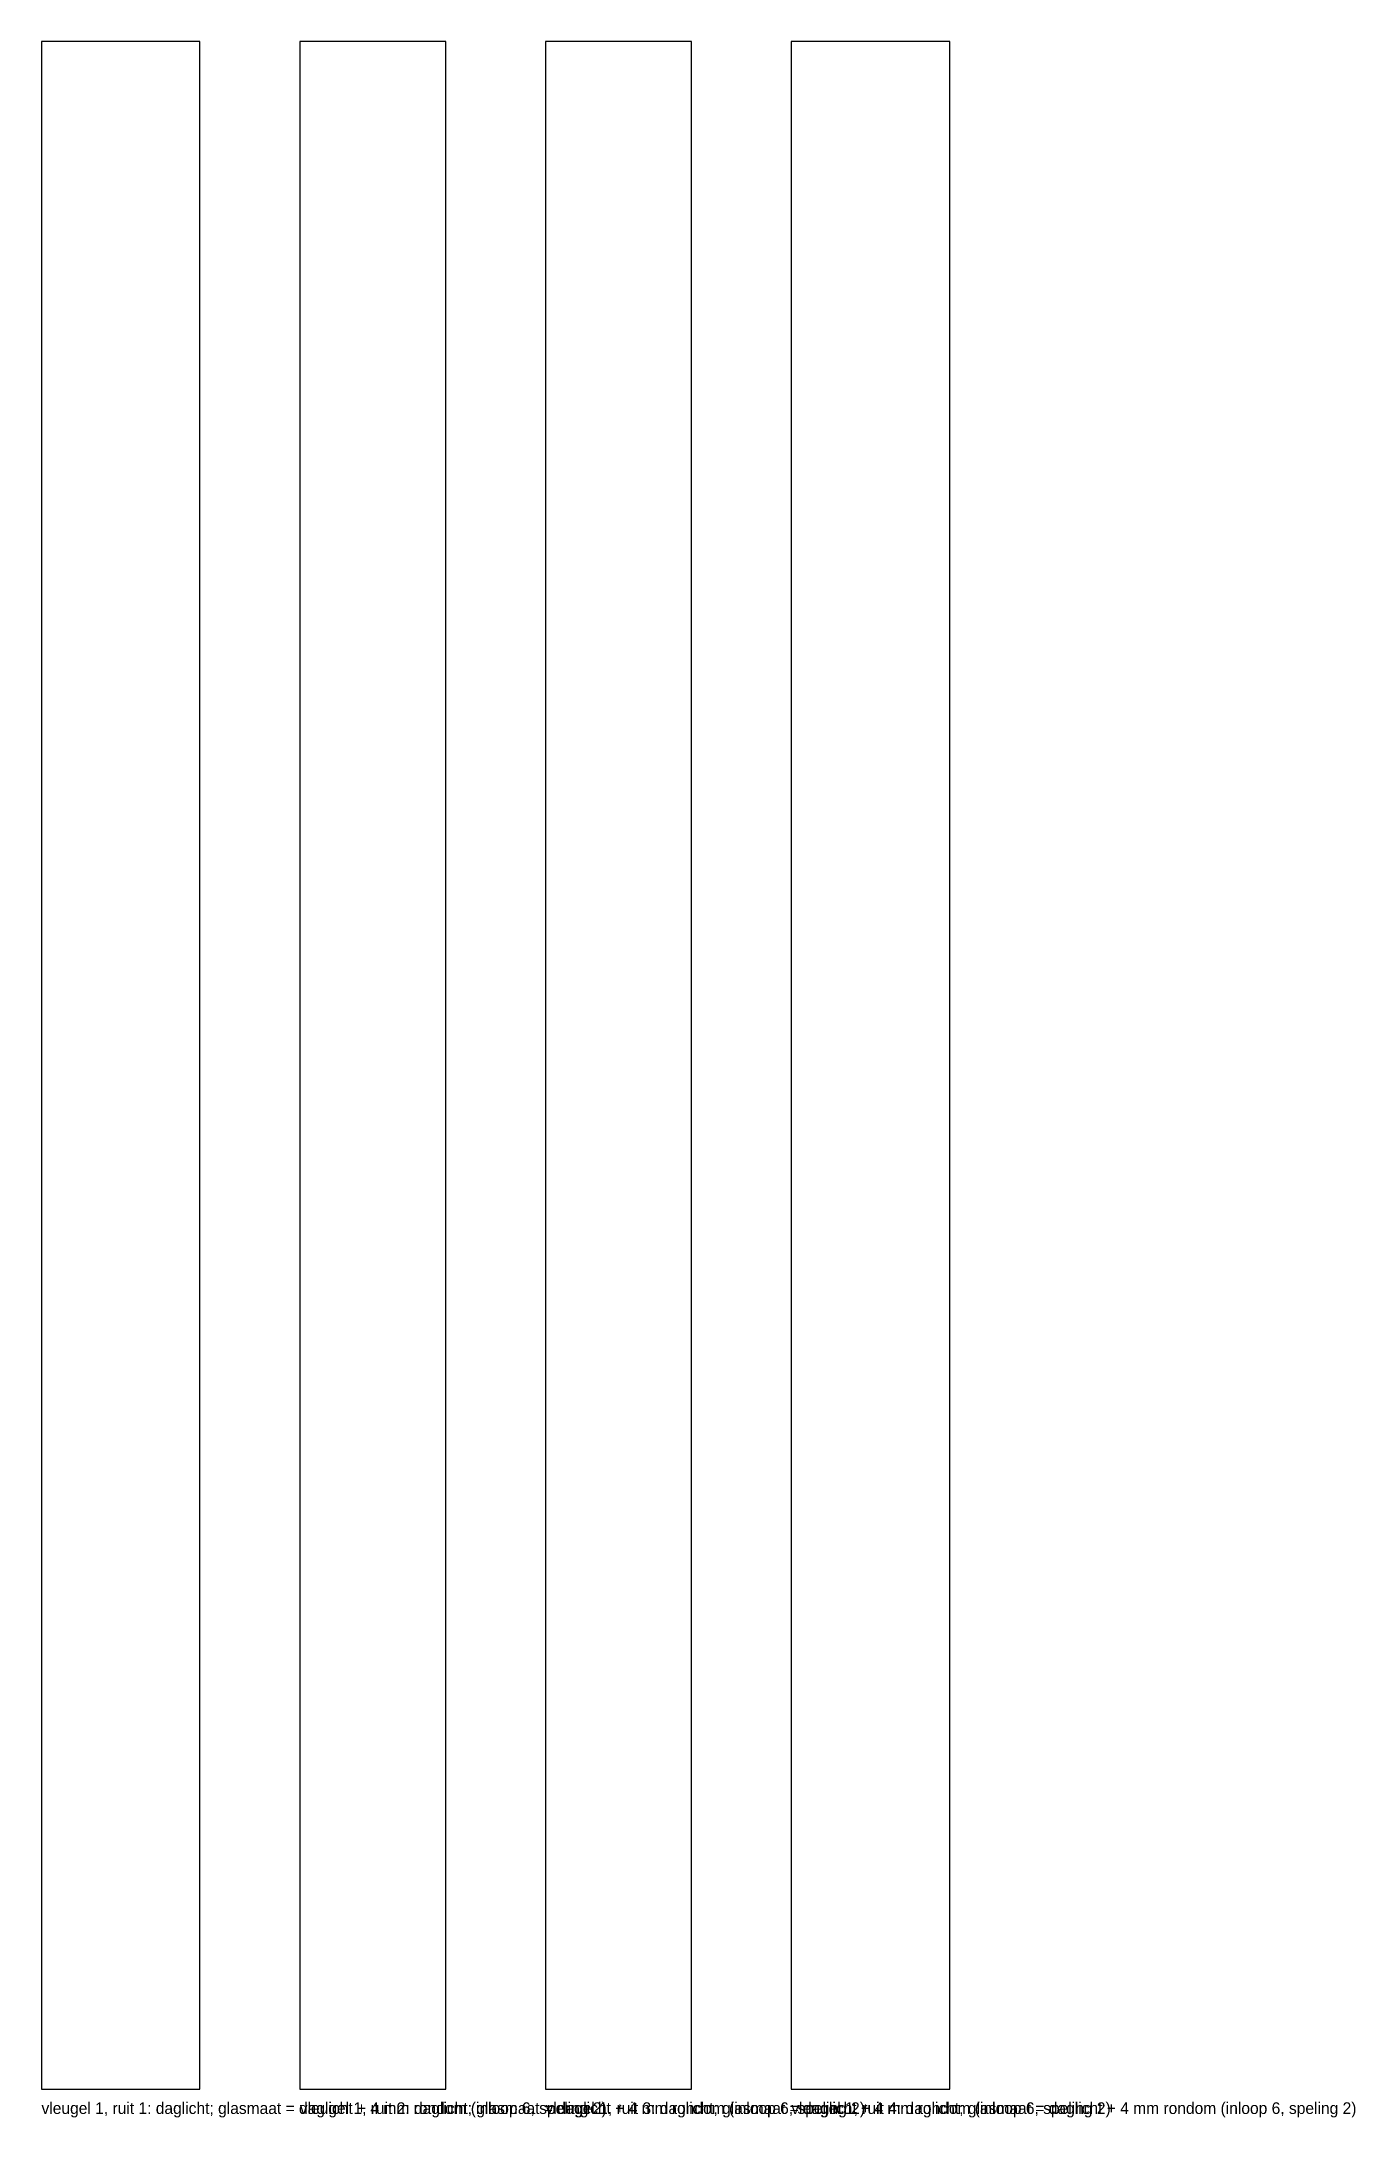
# Model space of a CAD drawing. Header units: millimetres. Extents: x 0 to 1580, y -34 to 2461.
import ezdxf

# ---------------------------------------------------------------- set-up
doc = ezdxf.new("R2010")
doc.units = ezdxf.units.MM

msp = doc.modelspace()

# ---------------------------------------------------------------- linework, layer by layer
at = {"layer": 'DAGLICHT'}
for p, q in [((190.5, 2461), (0, 2461)), ((0, 2461), (0, 0)), ((190.5, 0), (190.5, 2461)), ((486, 2461), (310.5, 2461)), ((310.5, 2461), (310.5, 0)), ((486, 0), (486, 2461)), ((781.5, 2461), (606, 2461)), ((606, 2461), (606, 0)), ((781.5, 0), (781.5, 2461)), ((1092, 2461), (901.5, 2461)), ((901.5, 2461), (901.5, 0)), ((1092, 0), (1092, 2461)), ((0, 0), (190.5, 0)), ((310.5, 0), (486, 0)), ((606, 0), (781.5, 0)), ((901.5, 0), (1092, 0))]:
    msp.add_line(p, q, dxfattribs=at)

# ---------------------------------------------------------------- texts
at = {"layer": 'TEKST'}
for s, p in [('vleugel 1, ruit 1: daglicht; glasmaat = daglicht + 4 mm rondom (inloop 6, speling 2)', (0, -30)), ('vleugel 1, ruit 2: daglicht; glasmaat = daglicht + 4 mm rondom (inloop 6, speling 2)', (310.5, -30)), ('vleugel 1, ruit 3: daglicht; glasmaat = daglicht + 4 mm rondom (inloop 6, speling 2)', (606, -30)), ('vleugel 1, ruit 4: daglicht; glasmaat = daglicht + 4 mm rondom (inloop 6, speling 2)', (901.5, -30))]:
    msp.add_text(s, height=14, dxfattribs=at).set_placement(p)

doc.saveas('drawing.dxf')
